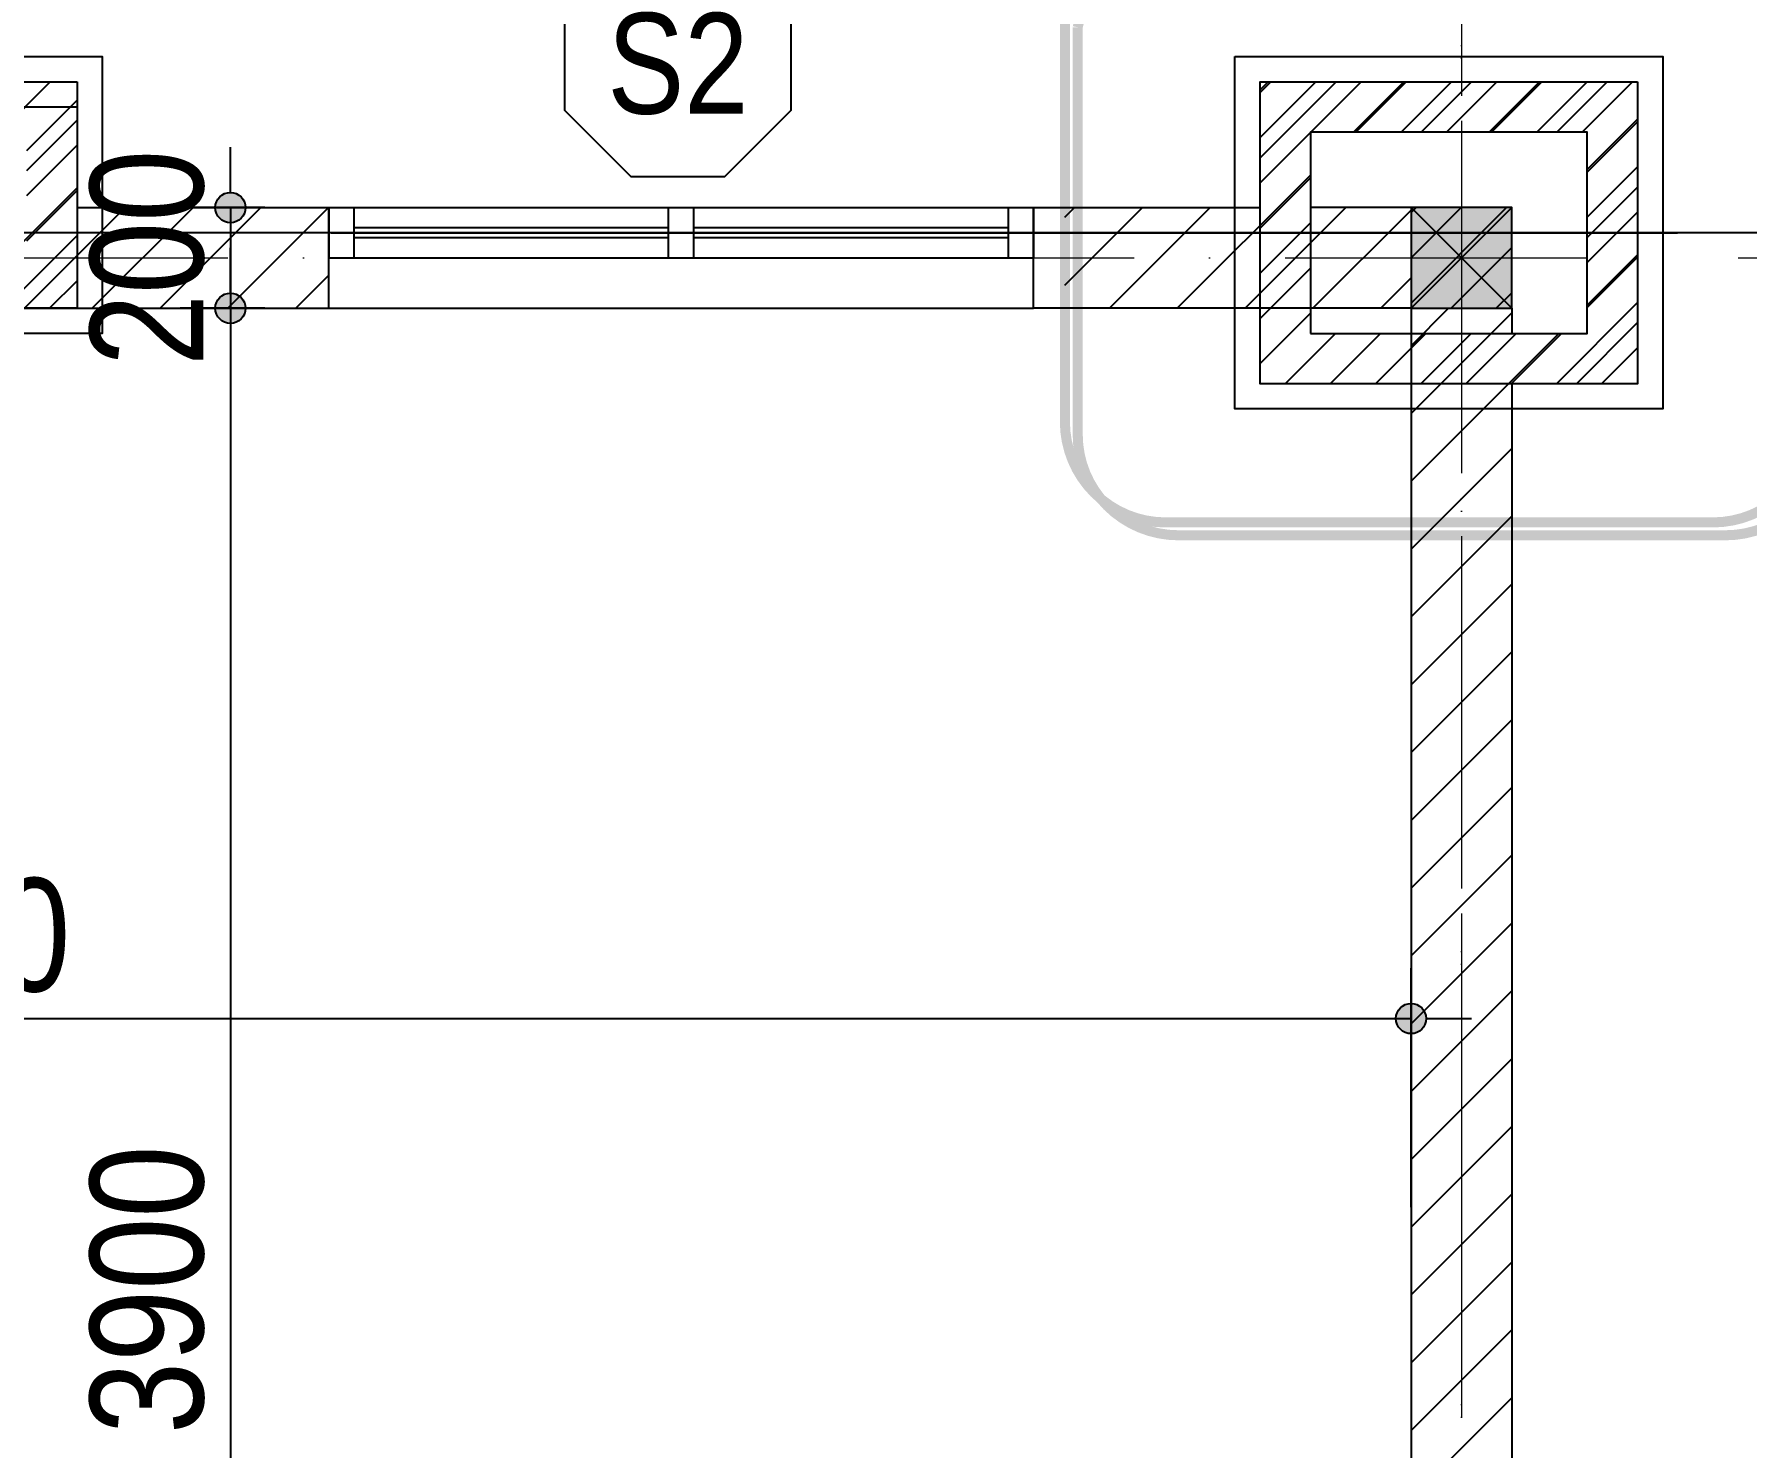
# Model space of a CAD drawing. Header units: millimetres. Extents: x 1201 to 176852, y 279 to 65351.
# Drawn here: x 36094 to 39496, y 20184 to 22992 of the extents above; entities that cross this region are included whole.
import ezdxf
from ezdxf.enums import TextEntityAlignment as Align

# ---------------------------------------------------------------- set-up
doc = ezdxf.new("R2010")
doc.units = ezdxf.units.MM
doc.linetypes.add('ACAD_ISO10W100', pattern=[18, 12, -3, 0, -3])
doc.linetypes.add('DASHED2', pattern=[0.375, 0.25, -0.125])
for name, color, linetype in [('009', 251, 'Continuous'), ('daucat', 220, 'Continuous'), ('DIM', 1, 'Continuous'), ('DOOR', 20, 'Continuous'), ('HACTH', 8, 'Continuous'), ('HATCH', 8, 'Continuous'), ('HATCHNGOI', 22, 'Continuous'), ('KINH 1', 142, 'Continuous'), ('MEDIUM', 2, 'Continuous'), ('netthay', 2, 'Continuous'), ('TAGS', 60, 'Continuous'), ('TEXT', 7, 'Continuous'), ('TUONG', 131, 'Continuous'), ('WALL', 4, 'Continuous')]:
    doc.layers.add(name, color=color, linetype=linetype)
for name, color, linetype, lineweight in [('HACHT', 8, 'Continuous', 5), ('NET-THAY', 2, 'Continuous', 13), ('TRUC', 24, 'Continuous', 0)]:
    doc.layers.add(name, color=color, linetype=linetype, lineweight=lineweight)
doc.styles.add('1', font='', dxfattribs={"height": 250})
doc.styles.add('AVO', font='')
doc.styles.add('HEL-CONDENSE', font='')
doc.styles.add('VNI-HELVE-CONDENSEN', font='')
doc.styles.get('1').set_extended_font_data('VNI-Helve-Condense')
doc.styles.get('AVO').set_extended_font_data('VNI-Avo')
doc.styles.get('HEL-CONDENSE').set_extended_font_data('VNI-Helve-Condense')
doc.styles.get('VNI-HELVE-CONDENSEN').set_extended_font_data('VNI-Helve-Condense')
doc.dimstyles.new('D100', dxfattribs={"dimtxt": 225, "dimasz": 1.2, "dimexe": 100, "dimexo": 0, "dimgap": 50, "dimtad": 1, "dimdec": 0, "dimzin": 13, "dimdsep": 46, "dimtxsty": 'HEL-CONDENSE', "dimblk": 'D50', "dimcen": 0, "dimclrd": 1, "dimclre": 1, "dimclrt": 7, "dimadec": 0, "dimazin": 0, "dimtfac": 1, "dimtdec": 0, "dimtmove": 0, "dimatfit": 3, "dimldrblk": 'D50', "dimfxl": 1, "dimtolj": 1, "dimtzin": 13, "dimarcsym": 0})
pattern_1 = [(45, (-1293494.614, -402769.946), (-44.9012806, 44.9012806), [])]
pattern_2 = [(45, (-1293072.07, -361212.86), (-67.351921, 67.351921), [])]
pattern_3 = [(180, (-156427.01, -499238.14), (-1e-14, -190.5), []), (180, (-156490.51, -499174.64), (-1e-14, -190.5), [])]
pattern_4 = [(37.5, (-1293022.597, -287800.201), (-1.2000235, 36.7059928), [0, -28.956, 0, -32.385, 0, -30.95625]), (7.5, (-1293022.597, -287800.2), (33.7142462, 53.7618825), [0, -15.621, 0, -26.0985, 0, -10.00125]), (327.5, (-1293046.028, -287800.2), (59.3244278, 0.10778885), [0, -9.525, 0, -34.29, 0, -44.7675]), (317.5, (-1293046.03, -287800.2), (57.266734, 16.7196992), [0, -4.7625, 0, -22.479, 0, -25.7175])]
pattern_5 = [(180, (-1293022.6, -288100.2), (-3e-14, -270.968), [387.35, -19.05]), (180, (-1293022.6, -288214.5), (-3e-14, -270.968), [387.35, -19.05]), (180, (-1293124.2, -288235.69), (-3e-14, -270.968), [184.15, -19.05]), (180, (-1293124.2, -288349.99), (-3e-14, -270.968), [184.15, -19.05]), (270, (-1293022.6, -288100.2), (406.4, -7e-14), [114.3, -156.6672]), (270, (-1293003.55, -288100.2), (406.4, -7e-14), [114.3, -156.6672]), (270, (-1293124.2, -288235.69), (203.2, -4e-14), [114.3, -156.6672]), (270, (-1293105.15, -288235.69), (203.2, -4e-14), [114.3, -156.6672])]

# ---------------------------------------------------------------- blocks, each defined once
blk = doc.blocks.new('A$C225A2996')
at = {"layer": 'WALL'}
blk.add_hatch(color=4, dxfattribs=at).paths.add_polyline_path([(531.4, 81.6), (731.4, 81.6), (731.4, 281.6), (531.4, 281.6)])
at = {"layer": 'WALL', "color": 4}
for p, q in [((531.4, 281.6), (731.4, 81.6)), ((531.4, 81.6), (731.4, 281.6))]:
    blk.add_line(p, q, dxfattribs=at)
blk.add_lwpolyline([(531.4, 81.6), (731.4, 81.6), (731.4, 281.6), (531.4, 281.6)], close=True, dxfattribs=at)
blk = doc.blocks.new('s11')
at = {"layer": 'DOOR'}
for p, q in [((0, 0), (0, -100)), ((1400, 0), (0, 0)), ((50, 0), (50, -100)), ((1350, 0), (1350, -100)), ((1400, 0), (1400, -100)), ((1400, -100), (0, -100))]:
    blk.add_line(p, q, dxfattribs=at)
at = {"layer": 'DOOR', "linetype": 'ByBlock', "lineweight": -2}
for p, q in [((675, -100), (675, 0)), ((725, -100), (725, 0))]:
    blk.add_line(p, q, dxfattribs=at)
at = {"layer": 'DOOR', "color": 251}
for p, q in [((50, -40), (675, -40)), ((50, -60), (675, -60)), ((725, -40), (1350, -40)), ((725, -60), (1350, -60))]:
    blk.add_line(p, q, dxfattribs=at)
blk = doc.blocks.new('KH-CUADI')
at = {"layer": 'TAGS'}
blk.add_lwpolyline([(-124.3, 300), (-300, 124.3), (-300, -124.3), (-124.3, -300), (124.3, -300), (300, -124.3), (300, 124.3), (124.3, 300)], close=True, dxfattribs=at)
at = {"layer": 'TAGS', "style": 'VNI-HELVE-CONDENSEN'}
blk.add_attdef('D', text='', height=300, dxfattribs=at).set_placement((0, 0), align=Align.MIDDLE)
blk = doc.blocks.new('D50')
at = {"layer": 'DIM'}
blk.add_hatch(color=256, dxfattribs=at).paths.add_polyline_path([(25, 0, 1), (-25, 0, 1)])
blk.add_line((25, 0), (100, 0), dxfattribs=at)
blk.add_circle((0, 0), 25, dxfattribs=at)
blk = doc.blocks.new('*D680')
at = {"layer": 'DEFPOINTS', "color": 0, "transparency": 16777216}
for p in [(36551.9, 22647.7), (36483.8, 22447.7), (36551.9, 22447.7)]:
    blk.add_point(p, dxfattribs=at)
at = {"layer": 'DIM', "color": 1, "lineweight": -2, "transparency": 16777216}
for p, q in [((36551.9, 22647.7), (36383.8, 22647.7)), ((36483.8, 22646.5), (36483.8, 22448.9)), ((36551.9, 22447.7), (36383.8, 22447.7))]:
    blk.add_line(p, q, dxfattribs=at)
at = {"layer": 'DIM', "color": 1, "lineweight": -2, "transparency": 16777216, "xscale": 1.199999999999999, "yscale": 1.199999999999999, "zscale": 1.199999999999999}
for p, rotation in [((36483.8, 22647.7), 90), ((36483.8, 22447.7), 270)]:
    blk.add_blockref('D50', p, dxfattribs=dict(at, rotation=rotation))
at = {"layer": 'DIM', "color": 7, "transparency": 16777216, "insert": (36318.9, 22547.7), "char_height": 225, "attachment_point": 5, "rotation": 90, "style": 'HEL-CONDENSE'}
blk.add_mtext('\\A1;200', dxfattribs=at)
blk = doc.blocks.new('*D681')
at = {"layer": 'DEFPOINTS', "color": 0, "transparency": 16777216}
for p in [(36551.9, 22447.7), (36483.8, 18547.7), (36793.5, 18547.7)]:
    blk.add_point(p, dxfattribs=at)
at = {"layer": 'DIM', "color": 1, "lineweight": -2, "transparency": 16777216}
for p, q in [((36551.9, 22447.7), (36383.8, 22447.7)), ((36483.8, 22446.5), (36483.8, 18548.9)), ((36793.5, 18547.7), (36383.8, 18547.7))]:
    blk.add_line(p, q, dxfattribs=at)
at = {"layer": 'DIM', "color": 1, "lineweight": -2, "transparency": 16777216, "xscale": 1.199999999999999, "yscale": 1.199999999999999, "zscale": 1.199999999999999}
for p, rotation in [((36483.8, 22447.7), 90), ((36483.8, 18547.7), 270)]:
    blk.add_blockref('D50', p, dxfattribs=dict(at, rotation=rotation))
at = {"layer": 'DIM', "color": 7, "transparency": 16777216, "insert": (36318.9, 20497.7), "char_height": 225, "attachment_point": 5, "rotation": 90, "style": 'HEL-CONDENSE'}
blk.add_mtext('\\A1;3900', dxfattribs=at)
blk = doc.blocks.new('*D592')
at = {"layer": 'DEFPOINTS', "color": 0, "transparency": 16777216}
for p in [(38829.1, 21036.5), (32929.1, 20662.1), (38829.1, 20662.1)]:
    blk.add_point(p, dxfattribs=at)
at = {"layer": 'DIM', "color": 1, "lineweight": -2, "transparency": 16777216}
for p, q in [((32929.1, 20662.1), (32929.1, 21136.5)), ((38829.1, 20662.1), (38829.1, 21136.5)), ((32930.3, 21036.5), (38827.9, 21036.5))]:
    blk.add_line(p, q, dxfattribs=at)
at = {"layer": 'DIM', "color": 1, "lineweight": -2, "transparency": 16777216, "xscale": 1.199999999999999, "yscale": 1.199999999999999, "zscale": 1.199999999999999, "rotation": 180}
blk.add_blockref('D50', (32929.1, 21036.5), dxfattribs=at)
at = {"layer": 'DIM', "color": 1, "lineweight": -2, "transparency": 16777216, "xscale": 1.199999999999999, "yscale": 1.199999999999999, "zscale": 1.199999999999999}
blk.add_blockref('D50', (38829.1, 21036.5), dxfattribs=at)
at = {"layer": 'DIM', "color": 7, "transparency": 16777216, "insert": (35879.1, 21201.4), "char_height": 225, "attachment_point": 5, "style": 'HEL-CONDENSE'}
blk.add_mtext('\\A1;5900', dxfattribs=at)
blk = doc.blocks.new('A$C206177D3')
at = {"layer": 'TAGS', "ltscale": 1000}
for p, q in [((-36.6, 240.1), (-36.6, 490.1)), ((-286.6, -9.9), (-536.6, -9.9)), ((463.4, -9.9), (213.4, -9.9)), ((-36.6, -509.9), (-36.6, -259.9))]:
    blk.add_line(p, q, dxfattribs=at)
blk.add_circle((-36.6, -9.9), 350, dxfattribs=at)
at = {"layer": 'TAGS', "color": 254, "ltscale": 1000}
blk.add_circle((-36.6, -9.9), 300, dxfattribs=at)
at = {"layer": 'TAGS', "ltscale": 1000, "style": 'VNI-HELVE-CONDENSEN'}
blk.add_attdef('A', text='', height=350, dxfattribs=at).set_placement((-38.3, -165.6), align=Align.CENTER)
blk = doc.blocks.new('A$C5F62150E')
at = {"layer": 'KINH 1'}
h = blk.add_hatch(dxfattribs=at)
h.set_pattern_fill('DOTS', color=256, scale=750, angle=45, style=0)
h.set_pattern_definition([(45, (0, 0), (-16.5728, 49.71845), [0, -46.875])])
h.paths.add_polyline_path([(2528.9, 1072.2), (1218.9, 1072.2), (1218.9, 762.2), (2528.9, 762.2)])
h.paths.add_polyline_path([(1823.9, 652.2), (1268.9, 652.2), (1268.9, -587.8), (1823.9, -587.8)])
h.paths.add_polyline_path([(2478.9, 652.2), (1888.9, 652.2), (1888.9, -587.8), (2478.9, -587.8)])
at = {"layer": 'DOOR'}
for p, q in [((2543.9, 747.2), (2543.9, 1087.2)), ((2543.9, 717.2), (1203.9, 717.2)), ((1823.9, 717.2), (1823.9, -652.8)), ((1823.9, 667.2), (1253.9, 667.2)), ((1253.9, 667.2), (1253.9, -602.8)), ((1873.9, 667.2), (1873.9, -602.8)), ((1873.9, 667.2), (2493.9, 667.2)), ((2493.9, 667.2), (2493.9, -602.8)), ((1253.9, -602.8), (1823.9, -602.8)), ((2493.9, -602.8), (1873.9, -602.8))]:
    blk.add_line(p, q, dxfattribs=at)
at = {"layer": 'DOOR', "color": 8}
for p, q in [((1823.9, 652.2), (1268.9, 652.2)), ((1268.9, 652.2), (1268.9, -587.8)), ((1888.9, 652.2), (1888.9, -587.8)), ((1888.9, 652.2), (2478.9, 652.2)), ((2478.9, 652.2), (2478.9, -587.8)), ((1268.9, -587.8), (1823.9, -587.8)), ((2478.9, -587.8), (1888.9, -587.8))]:
    blk.add_line(p, q, dxfattribs=at)
at = {"layer": 'DOOR'}
for points in [[(2543.9, 1087.2), (1203.9, 1087.2), (1203.9, 747.2), (2543.9, 747.2)], [(1203.9, 717.2), (1203.9, -652.8), (2543.9, -652.8), (2543.9, 717.2)], [(1501.6, 32.3), (1632, 32.3), (1618.7, 53)], [(2246.2, 32.3), (2115.8, 32.3), (2129.1, 53)]]:
    blk.add_lwpolyline(points, dxfattribs=at)
at = {"layer": 'DOOR', "color": 8}
blk.add_lwpolyline([(2528.9, 762.2), (2528.9, 1072.2), (1218.9, 1072.2), (1218.9, 762.2), (2528.9, 762.2)], close=True, dxfattribs=at)
at = {"layer": 'NET-THAY'}
for p, q in [((1173.9, 1117.2), (2573.9, 1117.2)), ((2573.9, -682.8), (2573.9, 1117.2)), ((1173.9, -682.8), (2573.9, -682.8))]:
    blk.add_line(p, q, dxfattribs=at)
blk.add_lwpolyline([(1173.9, 1117.2), (1173.9, -682.8)], dxfattribs=at)
at = {"layer": 'TAGS', "linetype": 'Continuous'}
ref = blk.add_blockref('KH-CUADI', (1871, 924.3), dxfattribs=dict(at, xscale=0.75, yscale=0.75, zscale=0.75, rotation=180))
ref.add_attrib('D', 'S2', dxfattribs={"color": 7, "height": 200, "style": 'VNI-HELVE-CONDENSEN'}).set_placement((1871, 924.3), align=Align.MIDDLE)
blk = doc.blocks.new('TUONG-NAM')
at = {"layer": 'TAGS'}
blk.add_lwpolyline([(-452.5, -452.5), (452.5, -452.5), (0, 0)], close=True, dxfattribs=at)
at = {"layer": 'TAGS', "linetype": 'Continuous', "style": 'AVO'}
blk.add_attdef('KH-TUONG', text='', height=250, dxfattribs=at).set_placement((0.5, -269.3), align=Align.MIDDLE_CENTER)

msp = doc.modelspace()

# ---------------------------------------------------------------- hatches: boundary and pattern name
at = {"layer": '009'}
h = msp.add_hatch(dxfattribs=at)
h.set_pattern_fill('ANSI31', color=256, scale=20, style=0)
h.set_pattern_definition(pattern_1)
h.paths.add_polyline_path([(30229.078, 22897.694), (29629.078, 22897.694), (29629.078, 22447.694), (29829.078, 22447.694), (29829.078, 22547.694), (29729.078, 22547.694), (29729.078, 22797.694), (30129.078, 22797.694), (30129.078, 22547.694), (30029.078, 22547.694), (30029.078, 22447.694), (30229.078, 22447.694)])
h.paths.add_polyline_path([(32629.078, 22872.694), (32629.078, 22447.694), (32829.078, 22447.694), (32829.078, 22547.694), (32729.078, 22547.694), (32729.078, 22772.694), (33129.078, 22772.694), (33129.078, 22547.694), (33029.078, 22547.694), (33029.078, 22447.694), (33229.078, 22447.694), (33229.078, 22872.694)])
h.paths.add_polyline_path([(36179.078, 22897.694), (35579.078, 22897.694), (35579.078, 22447.694), (36179.078, 22447.694)])
h.paths.add_polyline_path([(36079.078, 22797.694), (36079.078, 22547.694), (35679.078, 22547.694), (35679.078, 22797.694)], flags=16)
h = msp.add_hatch(dxfattribs=at)
h.set_pattern_fill('ANSI31', color=256, scale=30, style=0)
h.set_pattern_definition(pattern_2)
h.paths.add_polyline_path([(38829.078, 22647.694), (38629.078, 22647.694), (38629.078, 22797.694), (39179.078, 22797.694), (39179.078, 22397.694), (39029.078, 22397.694), (39029.078, 22447.694), (38829.078, 22447.694), (38829.078, 22022.2), (39029.078, 22022.2), (39029.078, 22297.694), (39279.078, 22297.694), (39279.078, 22897.694), (38729.078, 22897.694), (38529.078, 22897.694), (38529.078, 22647.694), (38141.45, 22647.694), (38141.45, 22447.694), (38829.078, 22447.694)])
h.paths.add_polyline_path([(39029.078, 22022.2), (38829.078, 22022.2), (38829.078, 18647.694), (39029.078, 18647.694), (39029.078, 18747.694), (39179.078, 18747.694), (39179.078, 18347.694), (39029.078, 18347.694), (39029.078, 18447.694), (38829.078, 18447.694), (38829.078, 18247.694), (39029.078, 18247.694), (39279.078, 18247.694), (39279.078, 18847.694), (39029.078, 18847.694)])
h.paths.add_polyline_path([(39279.078, 16847.694), (39029.078, 16847.694), (38829.078, 16847.694), (38829.078, 16647.694), (39029.078, 16647.694), (39029.078, 16747.694), (39179.078, 16747.694), (39179.078, 16347.694), (39029.078, 16347.694), (39029.078, 16447.694), (38829.078, 16447.694), (38829.078, 15747.694), (39029.078, 15747.694), (39029.078, 16247.694), (39279.078, 16247.694)])
h.paths.add_polyline_path([(38829.078, 16647.694), (34429.078, 16647.694), (34429.078, 16547.694), (38829.078, 16547.694)])
h.paths.add_polyline_path([(36147.712, 16332.344), (36147.712, 16863.044), (36490.012, 16863.044), (36490.012, 16332.344)], flags=9)
h = msp.add_hatch(dxfattribs=at)
h.set_pattern_fill('ANSI31', color=256, scale=20, style=0)
h.set_pattern_definition(pattern_1)
h.paths.add_polyline_path([(38529.078, 22897.694), (38529.078, 22297.694), (39279.078, 22297.694), (39279.078, 22897.694)])
h.paths.add_polyline_path([(39179.078, 22797.694), (39179.078, 22397.694), (38629.078, 22397.694), (38629.078, 22797.694)], flags=16)
h.paths.add_polyline_path([(39029.078, 22647.694), (39029.078, 22447.694), (38829.078, 22447.694), (38829.078, 22647.694)], flags=0)
h.paths.add_polyline_path([(39279.078, 18847.694), (38829.078, 18847.694), (38829.078, 18647.694), (38929.078, 18647.694), (38929.078, 18747.694), (39179.078, 18747.694), (39179.078, 18347.694), (38929.078, 18347.694), (38929.078, 18447.694), (38829.078, 18447.694), (38829.078, 18247.694), (39279.078, 18247.694)])
h = msp.add_hatch(dxfattribs=at)
h.set_pattern_fill('ANSI31', color=256, scale=30, style=0)
h.set_pattern_definition(pattern_2)
h.paths.add_polyline_path([(32829.078, 22647.694), (32729.078, 22647.694), (32729.078, 22747.694), (33129.078, 22747.694), (33129.078, 22647.694), (33029.078, 22647.694), (33029.078, 22447.694), (33604.696, 22447.694), (33604.696, 22647.694), (33229.078, 22647.694), (33229.078, 22847.694), (32629.078, 22847.694), (32629.078, 22647.694), (32349.087, 22647.694), (32349.087, 22447.694), (32829.078, 22447.694)])
h.paths.add_polyline_path([(32349.087, 22647.694), (32129.078, 22647.694), (32129.078, 22447.694), (32349.087, 22447.694)])
h.paths.add_polyline_path([(32929.078, 22022.2), (32829.078, 22022.2), (32829.078, 18647.694), (32929.078, 18647.694)])
h.paths.add_polyline_path([(32829.078, 18547.694), (31429.078, 18547.694), (30029.078, 18547.694), (30029.078, 18447.694), (31429.078, 18447.694), (32829.078, 18447.694)])
h.paths.add_polyline_path([(33229.078, 18547.694), (33029.078, 18547.694), (33029.078, 18447.694), (33229.078, 18447.694)])
h.paths.add_polyline_path([(38829.078, 18547.694), (34429.078, 18547.694), (34429.078, 18447.694), (38829.078, 18447.694)])
h.paths.add_polyline_path([(36679.078, 22647.694), (36179.078, 22647.694), (36179.078, 22847.694), (35579.078, 22847.694), (35579.078, 22647.694), (35079.078, 22647.694), (35079.078, 22447.694), (36679.078, 22447.694)])
h.paths.add_polyline_path([(35679.078, 22647.694), (35679.078, 22747.694), (36079.078, 22747.694), (36079.078, 22647.694)], flags=17)
h.paths.add_polyline_path([(36147.712, 18232.344), (36147.712, 18763.044), (36490.012, 18763.044), (36490.012, 18232.344)], flags=9)
h.paths.add_polyline_path([(36147.712, 22277.844), (36147.712, 22817.544), (36490.012, 22817.544), (36490.012, 22277.844)], flags=9)
at = {"layer": 'DIM', "linetype": 'ByBlock', "extrusion": (0, -1, -2.22045e-16)}
for points in [[(36450.228, 9658.626, 1), (36345.708, 9658.626, 1)], [(36450.228, 6317.31, 1), (36345.708, 6317.31, 1)]]:
    msp.add_hatch(color=1, dxfattribs=at).paths.add_polyline_path(points)
at = {"layer": 'HACHT', "extrusion": (0, -1, -2.22045e-16)}
h = msp.add_hatch(dxfattribs=at)
h.set_pattern_fill('AR-BRELM', color=256, scale=2, angle=180, style=0)
h.set_pattern_definition(pattern_5)
h.paths.add_polyline_path([(36254.078, 50), (36254.078, 800), (35554.078, 800), (35554.078, 50)])
h = msp.add_hatch(dxfattribs=at)
h.set_pattern_fill('AR-BRELM', color=256, scale=2, angle=180, style=0)
h.set_pattern_definition(pattern_5)
h.paths.add_polyline_path([(39354.078, 50), (39354.078, 800), (38504.078, 800), (38504.078, 50)])
at = {"layer": 'HACTH', "extrusion": (0, -1, -2.22045e-16)}
h = msp.add_hatch(dxfattribs=at)
h.set_pattern_fill('ANSI32', color=256, scale=20, angle=135, style=0)
h.set_pattern_definition(pattern_3)
h.paths.add_polyline_path([(36204.078, 9200), (38554.078, 9200), (38554.078, 10100), (36204.078, 10100)])
h.paths.add_polyline_path([(33254.078, 9200), (35604.078, 9200), (35604.078, 10100), (33254.078, 10100)])
h.paths.add_polyline_path([(30254.078, 9200), (32654.078, 9200), (32654.078, 10100), (30254.078, 10100)])
h.paths.add_polyline_path([(27254.078, 9200), (29654.078, 9200), (29654.078, 10100), (27254.078, 10100)])
h.paths.add_polyline_path([(24954.078, 9200), (26654.078, 9200), (26654.078, 10100), (24954.078, 10100)])
h = msp.add_hatch(dxfattribs=at)
h.set_pattern_fill('ANSI32', color=256, scale=20, angle=135, style=0)
h.set_pattern_definition(pattern_3)
h.paths.add_polyline_path([(35604.078, 7200), (33254.078, 7200), (33254.078, 6500), (34004.078, 6500), (34004.078, 6625, 0.41421356), (34054.078, 6675), (34854.078, 6675, 0.41421356), (34904.078, 6625), (34904.078, 6500), (35604.078, 6500)])
h.paths.add_polyline_path([(38554.078, 7200), (36204.078, 7200), (36204.078, 6500), (36904.078, 6500), (36904.078, 6625, 0.41421356), (36954.078, 6675), (37754.078, 6675, 0.41421356), (37804.078, 6625), (37804.078, 6500), (38554.078, 6500)])
edge = h.paths.add_edge_path()
edge.add_line((33254.078, 5600), (35604.078, 5600))
edge.add_line((35604.078, 5600), (35604.078, 6500))
edge.add_line((35604.078, 6500), (34904.078, 6500))
edge.add_line((34904.078, 6500), (34904.078, 6375))
edge.add_arc((34904.078, 6325), 50, 90, 180)
edge.add_line((34854.078, 6325), (34054.078, 6325))
edge.add_arc((34004.078, 6325), 50, 0, 90)
edge.add_line((34004.078, 6375), (34004.078, 6500))
edge.add_line((34004.078, 6500), (33254.078, 6500))
edge.add_line((33254.078, 6500), (33254.078, 5600))
edge = h.paths.add_edge_path()
edge.add_line((36204.078, 5600), (38554.078, 5600))
edge.add_line((38554.078, 5600), (38554.078, 6500))
edge.add_line((38554.078, 6500), (37804.078, 6500))
edge.add_line((37804.078, 6500), (37804.078, 6375))
edge.add_arc((37804.078, 6325), 50, 90, 180)
edge.add_line((37754.078, 6325), (36954.078, 6325))
edge.add_arc((36904.078, 6325), 50, 0, 90)
edge.add_line((36904.078, 6375), (36904.078, 6500))
edge.add_line((36904.078, 6500), (36204.078, 6500))
edge.add_line((36204.078, 6500), (36204.078, 5600))
h = msp.add_hatch(dxfattribs=at)
h.set_pattern_fill('ANSI32', color=256, scale=200, style=0)
h.set_pattern_definition([(45, (-1096470.24, 146317.61), (-53.0330086, 53.0330086), []), (45, (-1096434.88, 146317.61), (-53.0330086, 53.0330086), [])])
h.paths.add_polyline_path([(38577.183, -1674.354), (37407.297, -1674.354), (37407.297, -1874.354), (38377.183, -1874.354), (38377.183, -2374.354), (38577.183, -2374.354)])
h.paths.add_polyline_path([(38777.183, -2374.354), (38777.183, -1674.354), (38577.183, -1674.354), (38577.183, -2374.354)])
h = msp.add_hatch(dxfattribs=at)
h.set_pattern_fill('AR-CONC', color=256, scale=20, style=0)
h.set_pattern_definition([(50, (-1096470.24, 146317.61), (143.452037, -12.550427), [15, -165]), (355, (-1096470.24, 146317.61), (-27.750267, 150.438427), [12, -132]), (100.4514, (-1096458.28, 146316.57), (115.701876, 137.887908), [12.748038, -140.228422]), (46.1842, (-1096470.24, 146357.61), (213.44821, -33.103803), [22.5, -247.5]), (96.6356, (-1096452.45, 146354.85), (186.93254, 194.823574), [19.122058, -210.3426]), (351.1842, (-1096470.24, 146357.61), (186.93239, 194.82372), [18, -198]), (21, (-1096450.24, 146347.61), (119.38141, -80.523778), [15, -165]), (326, (-1096450.24, 146347.61), (48.663066, 145.030009), [12, -132]), (71.4514, (-1096440.29, 146340.9), (168.044526, 64.5061), [12.748038, -140.228422]), (37.5, (-1096470.24, 146317.613), (2.431971, 66.5787708), [0, -130.4, 0, -134, 0, -132.5]), (7.5, (-1096470.24, 146317.61), (52.6139075, 78.8823424), [0, -76.4, 0, -127.4, 0, -50.5]), (327.5, (-1096514.84, 146317.613), (106.7644872, -4.5109743), [0, -50, 0, -156, 0, -207]), (317.5, (-1096534.84, 146317.61), (116.637234, 20.0209965), [0, -65, 0, -103.6, 0, -147])])
h.paths.add_polyline_path([(38577.183, -1674.354), (37407.297, -1674.354), (37407.297, -1874.354), (38377.183, -1874.354), (38377.183, -2374.354), (38577.183, -2374.354)])
h.paths.add_polyline_path([(38777.183, -2374.354), (38777.183, -1674.354), (38577.183, -1674.354), (38577.183, -2374.354)])
at = {"layer": 'HATCH', "extrusion": (0, -1, -2.22045e-16)}
h = msp.add_hatch(dxfattribs=at)
h.set_pattern_fill('AR-SAND', color=256, scale=0.75, style=0)
h.set_pattern_definition(pattern_4)
h.paths.add_polyline_path([(38054.078, 3700), (36654.078, 3700), (36654.078, 3600), (38054.078, 3600)])
h = msp.add_hatch(dxfattribs=at)
h.set_pattern_fill('AR-SAND', color=256, scale=0.75, style=0)
h.set_pattern_definition(pattern_4)
h.paths.add_polyline_path([(36654.078, 7300), (38054.078, 7300), (38054.078, 7200), (36654.078, 7200)])
h = msp.add_hatch(dxfattribs=at)
h.set_pattern_fill('AR-SAND', color=256, scale=0.75, style=0)
h.set_pattern_definition(pattern_4)
h.paths.add_polyline_path([(36654.078, 5600), (38054.078, 5600), (38054.078, 5500), (36654.078, 5500)])
h = msp.add_hatch(dxfattribs=at)
h.set_pattern_fill('AR-SAND', color=256, scale=0.75, style=0)
h.set_pattern_definition(pattern_4)
h.paths.add_polyline_path([(36654.083, 9200), (38054.083, 9200), (38054.083, 9100), (36654.083, 9100)])
h = msp.add_hatch(dxfattribs=at)
h.set_pattern_fill('AR-SAND', color=256, scale=0.75, style=0)
h.set_pattern_definition(pattern_4)
h.paths.add_polyline_path([(36978.24, 6645, -0.20323136), (36934.078, 6600.838), (36934.078, 6399.162, -0.20323136), (36978.24, 6355), (37729.916, 6355, -0.20323136), (37774.078, 6399.162), (37774.078, 6600.838, -0.20323136), (37729.916, 6645)])
h = msp.add_hatch(dxfattribs=at)
h.set_pattern_fill('AR-SAND', color=256, scale=0.75, style=0)
h.set_pattern_definition(pattern_4)
h.paths.add_polyline_path([(38829.078, 9100), (39029.078, 9100), (39029.078, 9600), (38829.078, 9600)])
at = {"layer": 'HATCHNGOI', "extrusion": (0, -1, -2.22045e-16)}
h = msp.add_hatch(dxfattribs=at)
h.set_pattern_fill('AR-RSHKE', color=34, scale=15, angle=180, style=0)
h.set_pattern_definition([(180, (-1037328.12, 302304.02), (-382.5, -180), [90, -75, 105, -45, 135, -60]), (180, (-1037418.12, 302296.52), (-382.5, -180), [75, -285, 60, -90]), (180, (-1037598.12, 302315.27), (-382.5, -180), [45, -465]), (270, (-1037328.12, 302304.02), (127.5, -180), [172.5, -547.5]), (270, (-1037418.12, 302304.02), (127.5, -180), [168.75, -551.25]), (270, (-1037493.12, 302304.02), (127.5, -180), [157.5, -562.5]), (270, (-1037598.12, 302315.27), (127.5, -180), [172.5, -547.5]), (270, (-1037643.12, 302315.27), (127.5, -180), [172.5, -547.5]), (270, (-1037778.12, 302304.02), (127.5, -180), [165, -555])])
h.paths.add_polyline_path([(35954.078, 12295.44), (33176.813, 10900), (35954.078, 10900)])
h.paths.add_polyline_path([(38725.961, 10900), (35954.078, 12251.938), (35954.078, 10900)])

# ---------------------------------------------------------------- linework, layer by layer
msp.add_line((38929.078, 22547.694), (38929.078, 22547.694, 20000))
at = {"layer": 'daucat', "linetype": 'DASHED2', "ltscale": 500, "const_width": 20}
for points in [[(38341.45, 23231.594), (39428.738, 23231.594, -0.41421356), (39628.738, 23031.594), (39628.738, 22222.2, -0.41421356), (39428.738, 22022.2), (38341.45, 22022.2, -0.41421356), (38141.45, 22222.2), (38141.45, 23031.594, -0.41421356)], [(38416.921, 23206.041), (39454.208, 23206.041, -0.41421356), (39654.208, 23006.041), (39654.208, 22196.647, -0.41421356), (39454.208, 21996.647), (38366.921, 21996.647, -0.41421356), (38166.921, 22196.647), (38166.921, 23006.041, -0.36593789)]]:
    msp.add_lwpolyline(points, format="xyb", close=True, dxfattribs=at)
at = {"layer": 'daucat', "linetype": 'DASHED2', "ltscale": 500, "extrusion": (0, -1, -2.22045e-16), "const_width": 20, "elevation": -22597.694}
msp.add_lwpolyline([(38502.166, 10307.112), (39384.25, 10307.112, -0.41421356), (39584.25, 10107.112), (39584.25, 8871.686, -0.41421356), (39384.25, 8671.686), (38502.166, 8671.686, -0.41421356), (38302.166, 8871.686), (38302.166, 10107.112, -0.41421356)], format="xyb", close=True, dxfattribs=at)
at = {"layer": 'DOOR', "extrusion": (0, -1, -2.22045e-16), "elevation": -22597.694}
for points in [[(38777.183, -2374.354), (38777.183, -2674.354), (37407.297, -2674.354)], [(38737.183, -2374.354), (38737.183, -2634.354), (37407.297, -2634.354)]]:
    msp.add_lwpolyline(points, dxfattribs=at)
at = {"layer": 'HACTH', "extrusion": (0, -1, -2.22045e-16), "elevation": -22597.694}
for points in [[(39843.183, -1400.255), (38711.869, -796.887)], [(39843.183, -1436.521), (38711.869, -833.154)], [(39843.183, -1663.188), (38711.869, -1059.821)], [(39843.183, -1699.455), (38711.869, -1096.087)]]:
    msp.add_lwpolyline(points, dxfattribs=at)
at = {"layer": 'MEDIUM'}
msp.add_line((36679.078, 22447.694), (38079.078, 22447.694), dxfattribs=at)
at = {"layer": 'NET-THAY', "extrusion": (0, -1, -2.22045e-16)}
for p, q in [((39854.078, 22597.694, 10800), (25008.539, 22597.694, 10800)), ((25264.396, 22597.694, 10100), (39804.078, 22597.694, 10100)), ((39904.078, 22597.694, 10900), (27254.078, 22597.694, 10900)), ((38954.078, 22597.694, 10900), (33828.318, 22597.694, 13400)), ((38954.078, 22597.694, 10900), (33828.318, 22597.694, 13400)), ((38725.961, 22597.694, 10900), (35910.145, 22597.694, 12273.365)), ((36204.078, 22597.694, 7200), (38554.078, 22597.694, 7200)), ((36654.078, 22597.694, 5600), (36204.078, 22597.694, 5600)), ((36654.083, 22597.694, 9200), (36204.083, 22597.694, 9200)), ((36254.078, 22597.694, 300), (38504.078, 22597.694, 300)), ((37407.297, 22597.694, -2374.354), (38377.183, 22597.694, -2374.354)), ((38054.078, 22597.694, 5600), (38554.078, 22597.694, 5600)), ((38054.083, 22597.694, 9200), (38554.083, 22597.694, 9200)), ((38504.078, 22597.694, 10100), (39054.078, 22597.694, 10100)), ((38777.183, 22597.694, -2374.354), (39264.683, 22597.694, -2374.354))]:
    msp.add_line(p, q, dxfattribs=at)
at = {"layer": 'NET-THAY', "linetype": 'ByBlock', "lineweight": -2}
for points in [[(35529.078, 22947.694), (36229.078, 22947.694), (36229.078, 22397.694), (35529.078, 22397.694)], [(38479.078, 22947.694), (39329.078, 22947.694), (39329.078, 22247.694), (38479.078, 22247.694)]]:
    msp.add_lwpolyline(points, close=True, dxfattribs=at)
at = {"layer": 'NET-THAY', "extrusion": (0, -1, -2.22045e-16), "elevation": -22597.694}
for points in [[(40350.969, 50), (24354.078, 50)], [(35554.078, 800), (36254.078, 800)], [(36204.078, 2550), (38554.078, 2550)], [(36204.078, 10100), (36204.078, 800)], [(36204.078, 3600), (38554.078, 3600)], [(36254.078, 800), (36254.078, 50)], [(36554.078, 3600), (38154.078, 3600)], [(36654.073, 5500), (38054.073, 5500)], [(36654.078, 3700), (38054.078, 3700)], [(36654.078, 5400), (36654.078, 3600)], [(38054.078, 5400), (38054.078, 3600)], [(38504.078, 800), (38504.078, 50)], [(38504.078, 800), (39354.078, 800)], [(38554.078, 10100), (38554.078, 800)], [(39843.183, -1926.121), (38711.869, -1322.754)], [(39843.183, -2003.188), (38711.869, -1399.821)], [(40177.183, -2314.354), (39577.183, -2314.354), (39577.183, -1994.354), (38977.183, -1994.354), (38977.183, -1674.354), (38777.183, -1674.354)], [(38804.078, 6600), (39004.078, 6600), (39004.078, 6400), (38804.078, 6400), (38804.078, 6600)], [(39004.078, 6600), (38804.078, 6400)], [(38804.078, 6600), (39004.078, 6400)], [(38804.078, 3000), (39004.078, 3000), (39004.078, 2800), (38804.078, 2800), (38804.078, 3000)], [(39004.078, 3000), (38804.078, 2800)], [(38804.078, 3000), (39004.078, 2800)], [(38829.078, 9900), (39029.078, 9900), (39029.078, 9700), (38829.078, 9700), (38829.078, 9900)], [(38829.078, 9600), (39029.078, 9600), (39029.078, 9100), (38829.078, 9100), (38829.078, 9600)], [(39029.078, 9900), (38829.078, 9700)], [(38829.078, 9900), (39029.078, 9700)], [(39304.078, 10100), (39304.078, 800)], [(39354.078, 800), (39354.078, 50)]]:
    msp.add_lwpolyline(points, dxfattribs=at)
for points in [[(36654.078, 7300), (38054.078, 7300), (38054.078, 7200), (36654.078, 7200)], [(36654.078, 5600), (38054.078, 5600), (38054.078, 5500), (36654.078, 5500)], [(36654.083, 9200), (38054.083, 9200), (38054.083, 9100), (36654.083, 9100)]]:
    msp.add_lwpolyline(points, close=True, dxfattribs=at)
at = {"layer": 'netthay', "extrusion": (0, -1, -2.22045e-16), "elevation": -22597.694}
for points in [[(36904.078, 6375), (36904.078, 6625)], [(36934.078, 6399.162), (36934.078, 6600.838)], [(36954.078, 6675), (37754.078, 6675)], [(37754.078, 6325), (36954.078, 6325)], [(36978.24, 6645), (37729.916, 6645)], [(37729.916, 6355), (36978.24, 6355)], [(37774.078, 6600.838), (37774.078, 6399.162)], [(37804.078, 6625), (37804.078, 6375)]]:
    msp.add_lwpolyline(points, dxfattribs=at)
at = {"layer": 'netthay', "extrusion": (0, -1, -2.22045e-16)}
for centre, radius, start, end in [((36904.078, 6325, -22597.694), 50, 0, 90), ((36904.078, 6675, -22597.694), 50, 270, 0), ((36904.078, 6325, -22597.694), 80, 22.024313, 67.975687), ((36904.078, 6675, -22597.694), 80, 292.024313, 337.975687), ((37804.078, 6675, -22597.694), 80, 202.024313, 247.975687), ((37804.078, 6325, -22597.694), 80, 112.024313, 157.975687), ((37804.078, 6675, -22597.694), 80, 202.024313, 247.975687), ((37804.078, 6325, -22597.694), 80, 112.024313, 157.975687), ((37804.078, 6675, -22597.694), 50, 180, 270), ((37804.078, 6325, -22597.694), 50, 90, 180), ((37804.078, 6325, -22597.694), 50, 90, 180)]:
    msp.add_arc(centre, radius, start, end, dxfattribs=at)
at = {"layer": 'TEXT', "extrusion": (0, -1, -2.22045e-16), "elevation": -22597.694}
for points in [[(36397.032, 14385.984), (28841.532, 14385.984), (28841.532, 14385.984)], [(36397.032, 14385.984), (36397.032, 6314.839)]]:
    msp.add_lwpolyline(points, dxfattribs=at)
at = {"layer": 'TEXT', "color": 7, "linetype": 'ByBlock', "extrusion": (0, -1, -2.22045e-16), "elevation": -22597.694}
msp.add_lwpolyline([(37829.428, -796.369), (37829.428, -2774.712)], dxfattribs=at)
at = {"layer": 'TRUC', "linetype": 'DASHED2', "ltscale": 1000}
msp.add_lwpolyline([(38929.078, 24619.951), (38929.078, 8847.694)], dxfattribs=at)
at = {"layer": 'TRUC', "linetype": 'ACAD_ISO10W100', "ltscale": 50}
for points in [[(38929.078, 24619.951), (38929.078, 8847.694)], [(38929.078, 24594.951), (38929.078, 3517.922)], [(3475.094, 22547.694), (41245.405, 22547.694)], [(3475.094, 22547.694), (41245.405, 22547.694)]]:
    msp.add_lwpolyline(points, dxfattribs=at)
at = {"layer": 'TRUC', "linetype": 'ACAD_ISO10W100', "ltscale": 50, "extrusion": (0, -1, -2.22045e-16), "elevation": -22597.694}
for points in [[(4424.297, 200), (40350.969, 200)], [(4424.297, 2900), (39054.078, 2900)], [(4424.297, 2900), (40350.969, 2900)], [(4424.297, 6500), (40350.969, 6500)], [(4424.297, 13400), (40350.969, 13400)], [(4424.297, 12400), (40350.969, 12400)], [(4424.297, 10800), (40350.969, 10800)], [(4424.297, 14112.655), (40350.969, 14112.655)], [(4424.297, 10100), (40350.969, 10100)], [(38954.078, 14112.655), (38954.078, -250)]]:
    msp.add_lwpolyline(points, dxfattribs=at)
msp.add_lwpolyline([(4424.297, 14112.655), (40350.969, 14112.655), (40350.969, -250), (4424.297, -250)], close=True, dxfattribs=at)
at = {"layer": 'TUONG'}
for p, q in [((35579.078, 22897.694), (36179.078, 22897.694)), ((36179.078, 22897.694), (36179.078, 22447.694)), ((38529.078, 22897.694), (39279.078, 22897.694)), ((38729.078, 22897.694), (39279.078, 22897.694)), ((36679.078, 22447.694), (36679.078, 22647.694)), ((38079.078, 22447.694), (38079.078, 22647.694)), ((36179.078, 22447.694), (35579.078, 22447.694)), ((39029.078, 22447.694), (39029.078, 22397.694)), ((39029.078, 22297.694), (39029.078, 18847.694))]:
    msp.add_line(p, q, dxfattribs=at)
at = {"layer": 'TUONG', "color": 4}
for p, q in [((39179.078, 22797.694), (38629.078, 22797.694)), ((38629.078, 22797.694), (38629.078, 22397.694)), ((39179.078, 22397.694), (39179.078, 22797.694)), ((38629.078, 22397.694), (39179.078, 22397.694))]:
    msp.add_line(p, q, dxfattribs=at)
at = {"layer": 'TUONG'}
for points in [[(38079.078, 22647.694), (38529.078, 22647.694), (38529.078, 22897.694), (38729.078, 22897.694)], [(35579.078, 22647.694), (35579.078, 22647.694), (35579.078, 22847.694), (36179.078, 22847.694), (36179.078, 22647.694)], [(36179.078, 22647.694), (36679.078, 22647.694)], [(35079.078, 22447.694), (36679.078, 22447.694)], [(38829.078, 22447.694), (38829.078, 18247.694)]]:
    msp.add_lwpolyline(points, dxfattribs=at)
at = {"layer": 'TUONG', "color": 4}
for points in [[(39279.078, 22897.694), (39279.078, 22297.694), (38529.078, 22297.694), (38529.078, 22897.694)], [(39279.078, 22897.694), (39279.078, 22297.694), (39029.078, 22297.694)], [(39029.078, 22397.694), (39179.078, 22397.694), (39179.078, 22797.694), (38629.078, 22797.694), (38629.078, 22647.694)], [(38829.078, 22647.694), (38629.078, 22647.694)], [(38829.078, 22447.694), (38079.078, 22447.694)]]:
    msp.add_lwpolyline(points, dxfattribs=at)
at = {"layer": 'TUONG', "extrusion": (0, -1, -2.22045e-16), "elevation": -22597.694}
msp.add_lwpolyline([(40250.969, 50), (4424.297, 50)], dxfattribs=at)
at = {"layer": 'TUONG', "extrusion": (0, -1, -2.22045e-16), "const_width": 20, "elevation": -22597.694}
msp.add_lwpolyline([(40350.969, 0), (4424.297, 0)], dxfattribs=at)
at = {"layer": 'TUONG', "color": 4, "extrusion": (0, -1, -2.22045e-16), "elevation": -22597.694}
for points in [[(37407.297, -1674.354), (38777.183, -1674.354)], [(38377.183, -1874.354), (37407.297, -1874.354)], [(38777.183, -1674.354), (38777.183, -2374.354), (38377.183, -2374.354), (38377.183, -1874.354)]]:
    msp.add_lwpolyline(points, dxfattribs=at)
at = {"layer": 'TUONG', "color": 4, "extrusion": (0, -1, -2.22045e-16)}
for centre, radius in [((38677.869, -1342.472, -22597.694), 34), ((38677.869, -1342.472, -22597.694), 31), ((38677.869, -797.678, -22597.694), 16), ((38677.869, -1057.062, -22597.694), 16), ((38677.869, -797.678, -22597.694), 13), ((38677.869, -1057.062, -22597.694), 13)]:
    msp.add_circle(centre, radius, dxfattribs=at)

# ---------------------------------------------------------------- block references
at = {"layer": 'DOOR', "xscale": -1}
msp.add_blockref('s11', (38079.078, 22647.694), dxfattribs=at)
at = {"layer": 'DOOR', "extrusion": (0, -1, -2.22045e-16)}
for p in [(35480.183, 7982.772, -22597.694), (35480.183, 4382.772, -22597.694)]:
    msp.add_blockref('A$C5F62150E', p, dxfattribs=at)
at = {"layer": 'TAGS', "linetype": 'Continuous'}
ref = msp.add_blockref('KH-CUADI', (37372.669, 22934.33), dxfattribs=dict(at, xscale=0.75, yscale=0.75, zscale=0.75, rotation=180))
ref.add_attrib('D', 'S2', dxfattribs={"color": 7, "height": 200, "style": 'VNI-HELVE-CONDENSEN'}).set_placement((37372.669, 22934.33), align=Align.MIDDLE)
at = {"layer": 'TAGS', "linetype": 'Continuous', "extrusion": (0, -1, -2.22045e-16)}
ref = msp.add_blockref('TUONG-NAM', (37295.416, 10298.493, -22597.694), dxfattribs=dict(at, xscale=0.6749999998137355, yscale=0.6750000000174624, zscale=0.6750000000000002, rotation=180))
ref.add_attrib('KH-TUONG', '2', dxfattribs={"color": 7, "linetype": 'Continuous', "extrusion": (0, -1, -2.22045e-16), "height": 200, "style": 'AVO'}).set_placement((37295.082, 10480.258, -22597.694), align=Align.MIDDLE_CENTER)
at = {"layer": 'TAGS', "ltscale": 1000, "extrusion": (0, -1, -2.22045e-16)}
ref = msp.add_blockref('A$C206177D3', (38989.5, -2030.675, -22597.694), dxfattribs=at)
ref.add_attrib('A', '8', dxfattribs={"color": 7, "ltscale": 1000, "extrusion": (0, -1, -2.22045e-16), "height": 350, "style": 'VNI-HELVE-CONDENSEN'}).set_placement((38951.195, -2196.313, -22597.694), align=Align.CENTER)
at = {"layer": 'TAGS', "linetype": 'Continuous', "extrusion": (0, -1, -2.22045e-16)}
ref = msp.add_blockref('TUONG-NAM', (38929.139, 4479.815, -22597.694), dxfattribs=dict(at, xscale=0.8999999999068677, yscale=0.9000000000232833, zscale=0.9000000000000002, rotation=180))
ref.add_attrib('KH-TUONG', '3', dxfattribs={"color": 7, "linetype": 'Continuous', "extrusion": (0, -1, -2.22045e-16), "height": 225, "style": 'AVO'}).set_placement((38928.694, 4722.169, -22597.694), align=Align.MIDDLE_CENTER)
ref = msp.add_blockref('TUONG-NAM', (38950.967, 200.248, -22597.694), dxfattribs=dict(at, xscale=0.8999999999068677, yscale=0.9000000000232833, zscale=0.9000000000000002, rotation=180))
ref.add_attrib('KH-TUONG', '5', dxfattribs={"color": 7, "linetype": 'Continuous', "extrusion": (0, -1, -2.22045e-16), "height": 225, "style": 'AVO'}).set_placement((38950.522, 442.602, -22597.694), align=Align.MIDDLE_CENTER)
at = {"layer": 'TUONG', "color": 4}
msp.add_blockref('A$C225A2996', (38297.688, 22366.061), dxfattribs=at)
msp.add_blockref('A$C225A2996', (38297.688, 22366.061), dxfattribs=at)

# ---------------------------------------------------------------- texts
at = {"layer": 'TEXT', "extrusion": (-4.28418e-19, -1, -2.21947e-16), "insert": (32615.747, 22597.694, 14736.155), "char_height": 225, "attachment_point": 2, "text_direction": (1, 0, 0), "style": '1'}
msp.add_mtext('TÖÔØNG KEÛ JONTE SAÂU 10 ROÄNG 20 CAÙCH KHOAÛNG 100mm', dxfattribs=at)

# ---------------------------------------------------------------- dimensions: what is measured, and where the dimension line sits
at = {"layer": 'DIM'}
dim = msp.add_linear_dim(base=(36483.762, 22447.694), p1=(36551.942, 22647.694), p2=(36551.942, 22447.694), angle=90, dimstyle='D100', dxfattribs=at)
dim.commit()
dim.dimension.update_dxf_attribs({"geometry": '*D680', "text_midpoint": (36483.762, 22547.694), "dimtype": 160})
dim = msp.add_linear_dim(base=(36483.762, 18547.694), p1=(36551.942, 22447.694), p2=(36793.546, 18547.694), angle=90, dimstyle='D100', override={"dimtmove": 1}, dxfattribs=at)
dim.commit()
dim.dimension.update_dxf_attribs({"geometry": '*D681', "text_midpoint": (36318.862, 20497.694)})
dim = msp.add_linear_dim(base=(38829.078, 21036.483), p1=(32929.078, 20662.088), p2=(38829.078, 20662.088), dimstyle='D100', override={"dimtmove": 1}, dxfattribs=at)
dim.commit()
dim.dimension.update_dxf_attribs({"geometry": '*D592', "text_midpoint": (35879.078, 21201.383)})

doc.saveas('drawing.dxf')
